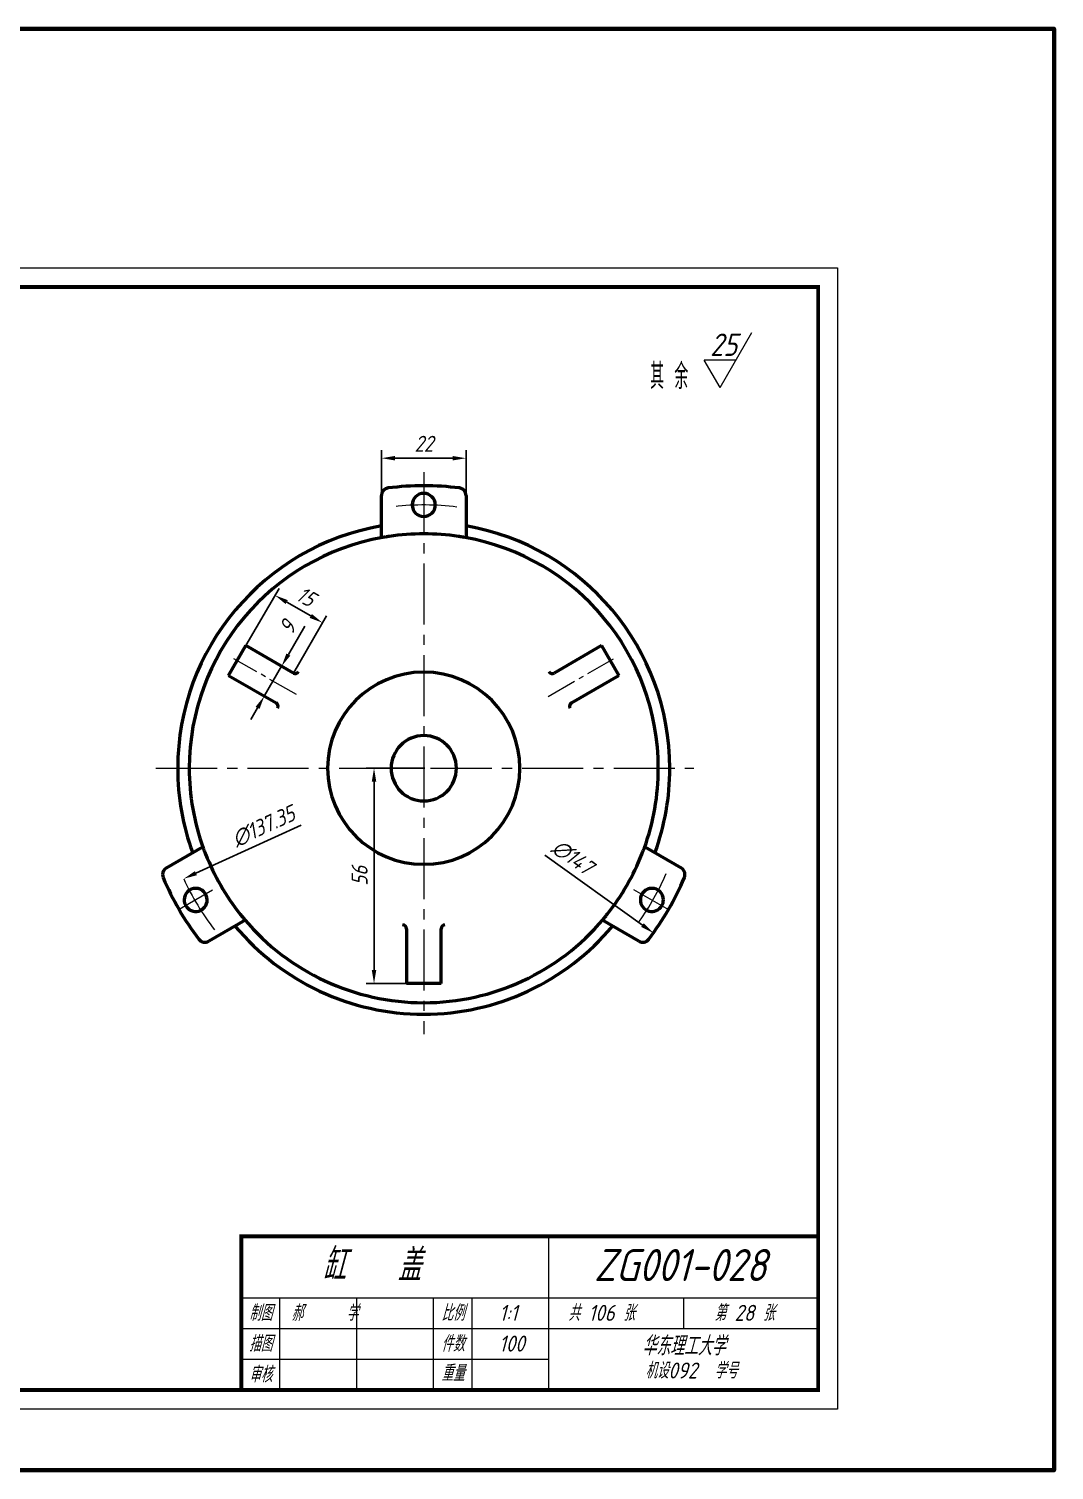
# Model space of a CAD drawing. Header units: millimetres. Extents: x 35 to 355, y 20 to 245.
# Drawn here: x 195 to 355, y 20 to 245 of the extents above; entities that cross this region are included whole.
import ezdxf

# ---------------------------------------------------------------- set-up
doc = ezdxf.new("R2010")
doc.units = ezdxf.units.MM
doc.header["$LTSCALE"] = 0.5
doc.linetypes.add('CENTER2', pattern=[28.575000000000003, 19.05, -3.175, 3.175, -3.175])
doc.layers.get('0').update_dxf_attribs({"lineweight": 50})
for name, color, linetype, lineweight in [('center', 5, 'CENTER2', 20), ('dim', 5, 'Continuous', 20), ('文字', 7, 'Continuous', 20), ('框', 7, 'Continuous', 70), ('细线', 5, 'Continuous', 20)]:
    doc.layers.add(name, color=color, linetype=linetype, lineweight=lineweight)
doc.styles.get("Standard").update_dxf_attribs({"font": 'gbeitc.shx', "bigfont": 'gbcbig.shx'})
doc.styles.add('上炼样式', font='gbenor.shx', dxfattribs={"width": 0.75, "bigfont": 'gbcbig.shx'})
doc.dimstyles.new('ISO-25', dxfattribs={"dimtxt": 2.5, "dimasz": 2.1, "dimexe": 1.25, "dimexo": 0, "dimgap": 1, "dimtad": 1, "dimlfac": 1.666666, "dimdsep": 46, "dimtxsty": 'Standard', "dimcen": 1, "dimadec": 0, "dimazin": 0, "dimtfac": 1, "dimtmove": 0, "dimatfit": 3, "dimfxl": 0, "dimarcsym": 0})

# ---------------------------------------------------------------- blocks, each defined once
blk = doc.blocks.new('*D1')
at = {"layer": 'Defpoints', "color": 0}
for p in [(256.8126906521203, 129.5740783161803), (248.8675527578411, 95.97407831618028), (253.9303321097484, 95.97407831618028)]:
    blk.add_point(p, dxfattribs=at)
at = {"layer": 'dim', "color": 0, "lineweight": -2}
for p, q in [((256.8126906521203, 129.5740783161803), (247.6175527578411, 129.5740783161803)), ((248.8675527578411, 127.4740783161803), (248.8675527578411, 98.07407831618028)), ((253.9303321097484, 95.97407831618028), (247.6175527578411, 95.97407831618028))]:
    blk.add_line(p, q, dxfattribs=at)
at = {"layer": 'dim', "color": 0}
for points in [[(248.5175527578411, 127.4740783161803), (249.217552757841, 127.4740783161803), (248.8675527578411, 129.5740783161803)], [(248.5175527578411, 98.07407831618028), (249.217552757841, 98.07407831618028), (248.8675527578411, 95.97407831618028)]]:
    blk.add_solid(points, dxfattribs=at)
at = {"layer": 'dim', "color": 0, "insert": (246.617552757841, 112.7740783161803), "char_height": 2.5, "attachment_point": 5, "rotation": 90}
blk.add_mtext('56', dxfattribs=at)
blk = doc.blocks.new('*D2')
at = {"layer": 'Defpoints', "color": 0}
for p in [(234.4454782858917, 145.5002010969401), (236.2851831748837, 144.4380469840511), (233.5851831748838, 139.7615098036151)]:
    blk.add_point(p, dxfattribs=at)
at = {"layer": 'dim', "color": 0, "lineweight": -2}
for p, q in [((235.4954782858917, 147.3188544448874), (238.066311619225, 151.7716683960124)), ((231.7454782858918, 140.8236639165041), (234.4454782858917, 145.5002010969401)), ((236.2851831748837, 144.4380469840511), (233.3629465311612, 146.1252010969401)), ((233.5851831748838, 139.7615098036151), (230.6629465311612, 141.4486639165041)), ((230.6954782858918, 139.0050105685568), (229.6454782858918, 137.1863572206095))]:
    blk.add_line(p, q, dxfattribs=at)
at = {"layer": 'dim', "color": 0}
for points in [[(235.1923693945671, 147.4938544448874), (235.7985871772162, 147.1438544448874), (234.4454782858917, 145.5002010969401)], [(230.3923693945673, 139.1800105685568), (230.9985871772163, 138.8300105685568), (231.7454782858918, 140.8236639165041)]]:
    blk.add_solid(points, dxfattribs=at)
at = {"layer": 'dim', "color": 0, "insert": (235.3573377940433, 151.5795880944236), "char_height": 2.5, "attachment_point": 5, "rotation": 60.00000000000072}
blk.add_mtext('9', dxfattribs=at)
blk = doc.blocks.new('*D22')
at = {"layer": 'Defpoints', "color": 0}
for p in [(294.0970858845342, 146.6179562641121), (219.1635783349628, 112.3206315144869)]:
    blk.add_point(p, dxfattribs=at)
at = {"layer": 'dim', "color": 0, "lineweight": -2}
blk.add_line((237.4797158534248, 120.7039908042401), (221.0730697695477, 113.1946123273464), dxfattribs=at)
at = {"layer": 'dim', "color": 0}
blk.add_solid([(220.9274063007378, 113.5128608997773), (221.2187332383577, 112.8763637549156), (219.1635783349628, 112.3206315144869)], dxfattribs=at)
at = {"layer": 'dim', "color": 0, "insert": (231.6166860502606, 120.494942705904), "char_height": 2.5, "attachment_point": 5, "rotation": 24.59373310938308}
blk.add_mtext('∅137.35', dxfattribs=at)
blk = doc.blocks.new('*D23')
at = {"layer": 'Defpoints', "color": 0}
for p in [(220.8000087771659, 155.283958321396), (292.4606554423308, 103.8641983109645)]:
    blk.add_point(p, dxfattribs=at)
at = {"layer": 'dim', "color": 0, "lineweight": -2}
blk.add_line((275.5070108712718, 116.0292062436905), (290.7544495693506, 105.0884783112128), dxfattribs=at)
at = {"layer": 'dim', "color": 0}
blk.add_solid([(290.9584962360587, 105.3728459567095), (290.5504029026426, 104.8041106657161), (292.4606554423308, 103.8641983109645)], dxfattribs=at)
at = {"layer": 'dim', "color": 0, "insert": (279.8316823535861, 115.695360948429), "char_height": 2.5, "attachment_point": 5, "rotation": 324.33884712636535}
blk.add_mtext('∅147', dxfattribs=at)
blk = doc.blocks.new('*D24')
at = {"layer": 'Defpoints', "color": 0}
for p in [(263.2303321097483, 177.9710928493524), (250.0303321097483, 172.1328611935136), (263.2303321097483, 172.1328611935136)]:
    blk.add_point(p, dxfattribs=at)
at = {"layer": 'dim', "color": 0, "lineweight": -2}
for p, q in [((250.0303321097483, 172.1328611935136), (250.0303321097483, 179.2210928493524)), ((252.1303321097483, 177.9710928493524), (261.1303321097483, 177.9710928493524)), ((263.2303321097483, 172.1328611935136), (263.2303321097483, 179.2210928493524))]:
    blk.add_line(p, q, dxfattribs=at)
at = {"layer": 'dim', "color": 0}
for points in [[(252.1303321097483, 178.3210928493524), (252.1303321097483, 177.6210928493524), (250.0303321097483, 177.9710928493524)], [(261.1303321097483, 178.3210928493524), (261.1303321097483, 177.6210928493524), (263.2303321097483, 177.9710928493524)]]:
    blk.add_solid(points, dxfattribs=at)
at = {"layer": 'dim', "color": 0, "insert": (256.6303321097483, 180.2210928493524), "char_height": 2.5, "attachment_point": 5}
blk.add_mtext('22', dxfattribs=at)
blk = doc.blocks.new('*D30')
at = {"layer": 'Defpoints', "color": 0}
for p in [(240.8187727780839, 152.2904545174601), (228.8818785425911, 148.712346906398), (236.285183174884, 144.4380469840513)]:
    blk.add_point(p, dxfattribs=at)
at = {"layer": 'dim', "color": 0, "lineweight": -2}
for p, q in [((228.8818785425911, 148.712346906398), (234.0404681457909, 157.6472861945375)), ((235.2341214937383, 155.514754439807), (239.0001194301365, 153.3404545174601)), ((236.285183174884, 144.4380469840513), (241.4437727780838, 153.3729862721907))]:
    blk.add_line(p, q, dxfattribs=at)
at = {"layer": 'dim', "color": 0}
for points in [[(235.4091214937383, 155.8178633311315), (235.0591214937383, 155.2116455484824), (233.415468145791, 156.5647544398069)], [(239.1751194301365, 153.6435634087846), (238.8251194301365, 153.0373456261355), (240.8187727780839, 152.2904545174601)]]:
    blk.add_solid(points, dxfattribs=at)
at = {"layer": 'dim', "color": 0, "insert": (238.2421204619373, 156.3761616371485), "char_height": 2.5, "attachment_point": 5, "rotation": 330.000000000002}
blk.add_mtext('15', dxfattribs=at)
blk = doc.blocks.new('_Dot')
at = {"color": 0, "linetype": 'ByBlock', "lineweight": -2}
blk.add_line((-0.5, 0), (-1, 0), dxfattribs=at)
at = {"color": 0, "linetype": 'ByBlock', "const_width": 0.5}
blk.add_lwpolyline([(-0.25, 0, 1), (0.25, 0, 1)], format="xyb", close=True, dxfattribs=at)

msp = doc.modelspace()

# ---------------------------------------------------------------- linework, layer by layer
for p, q in [((250.0303321097483, 165.5740783161803), (250.0303321097483, 172.1328611935136)), ((263.2303321097484, 172.1328611935136), (263.2303321097484, 165.5740783161803)), ((226.1818785425911, 144.035809725962), (228.881878542591, 148.712346906398)), ((236.2851831748838, 144.4380469840511), (228.881878542591, 148.712346906398)), ((284.3787856769054, 148.7123469063984), (276.9754810446127, 144.4380469840514)), ((284.3787856769054, 148.7123469063984), (287.0787856769054, 144.0358097259625)), ((226.1818785425911, 144.035809725962), (233.5851831748838, 139.7615098036151)), ((279.6754810446128, 139.7615098036154), (287.0787856769055, 144.0358097259625)), ((216.4733449838316, 114.0104545424907), (222.1534175735086, 117.2898459811574)), ((291.1072466459883, 117.2898459811579), (296.7873192356653, 114.0104545424913)), ((228.7534175735087, 105.8583106512029), (223.0733449838316, 102.5789192125362)), ((290.1873192356654, 102.5789192125366), (284.5072466459884, 105.8583106512033)), ((253.9303321097483, 104.5226781608743), (253.9303321097483, 95.97407831618028)), ((259.3303321097484, 95.97407831618028), (259.3303321097484, 104.5226781608743)), ((259.3303321097484, 95.97407831618028), (253.9303321097483, 95.97407831618028))]:
    msp.add_line(p, q)
at = {"const_width": 0.6}
msp.add_lwpolyline([(228.1696231956355, 32.50843022828968), (228.1696231956355, 56.50843022828968), (318.1696231956355, 56.50843022828968)], dxfattribs=at)
for centre, radius, start, end in [((251.2303321097484, 172.1328611935136), 1.2, 97.2312382381979, 180.0000000000004), ((256.6303321097483, 129.5740783161803), 44.1, 82.76876176180173, 97.23123823819826), ((262.0303321097483, 172.1328611935136), 1.2, 0, 82.7687617618021), ((256.6303321097483, 170.6740783161803), 1.8, 90, 180), ((256.6303321097483, 170.6740783161803), 1.8, 0, 90), ((256.6303321097483, 170.6740783161803), 1.8, 180, 0), ((256.6303321097483, 129.5740783161803), 38.4, 99.89685344281587, 180), ((256.6303321097483, 129.5740783161803), 38.4, 0, 80.10314655718412), ((256.6303321097483, 129.5740783161803), 36.6, 100.133088995782, 180), ((256.6303321097483, 129.5740783161803), 36.5849906132629, 81.512043737716, 98.48795626228399), ((256.6303321097483, 129.5740783161803), 36.6, 0, 79.86691100421804), ((236.5851831748839, 144.9576622263219), 0.6, 240, 329.9999999999999), ((256.6303321097483, 129.5740783161803), 15, 0, 180), ((276.6754810446128, 144.9576622263219), 0.6, 210, 299.9999999999999), ((233.285183174884, 139.2418945613447), 0.6, 329.9999999999999, 59.99999999999999), ((279.9754810446128, 139.2418945613446), 0.6, 120, 210), ((256.6303321097483, 129.5740783161803), 5.1, 0, 180), ((256.6303321097483, 129.5740783161803), 38.4, 180, 200.1031465571844), ((256.6303321097483, 129.5740783161803), 36.6, 180, 199.8669110042183), ((256.6303321097483, 129.5740783161803), 15, 180, 0), ((256.6303321097483, 129.5740783161803), 5.1, 180, 0), ((256.6303321097483, 129.5740783161803), 36.6, 340.1330889957825, 0), ((256.6303321097483, 129.5740783161803), 38.4, 339.8968534428164, 0), ((256.6303321097483, 129.5740783161803), 36.5849906132629, 201.5120437377163, 218.4879562622843), ((256.6303321097483, 129.5740783161803), 36.5849906132629, 321.5120437377165, 338.4879562622845), ((217.0733449838316, 112.9712240579494), 1.200000000000001, 120.0000000000004, 180), ((217.0733449838316, 112.9712240579494), 1.200000000000001, 180.0000000000011, 202.7687617618031), ((256.6303321097483, 129.5740783161803), 44.1, 202.768761761802, 217.2312382381985), ((256.6303321097483, 129.5740783161803), 44.1, 322.7687617618023, 337.2312382381988), ((296.1873192356654, 112.97122405795), 1.200000000000001, 4.993470849897717e-13, 60.00000000000137), ((296.1873192356654, 112.97122405795), 1.200000000000001, 337.2312382381991, 4.993470849897717e-13), ((221.036688014208, 109.0240783161801), 1.8, 0, 180), ((292.223976205289, 109.0240783161806), 1.799999999999999, 0, 180), ((221.036688014208, 109.0240783161801), 1.8, 180, 210.0000000000005), ((221.036688014208, 109.0240783161801), 1.8, 210.0000000000005, 0), ((292.223976205289, 109.0240783161806), 1.799999999999999, 180, 330.0000000000003), ((292.223976205289, 109.0240783161806), 1.799999999999999, 330.0000000000003, 0), ((256.6303321097483, 129.5740783161803), 36.6, 220.1330889957822, 319.8669110042186), ((256.6303321097483, 129.5740783161803), 38.4, 219.8968534428162, 320.1031465571846), ((253.3303321097484, 104.5226781608743), 0.6, 0, 90), ((259.9303321097483, 104.5226781608743), 0.6, 90, 180), ((222.4733449838317, 103.6181496970775), 1.200000000000001, 217.2312382381985, 300.0000000000005), ((290.7873192356654, 103.618149697078), 1.200000000000001, 240.0000000000001, 322.7687617618023)]:
    msp.add_arc(centre, radius, start, end)
for points, knots in [([(251.2303321097484, 165.7583502885792), (251.1249003875243, 165.7426160684616), (251.021728781277, 165.7274626857676), (250.8198119444269, 165.6981089117713), (250.7214849689042, 165.6839709355583), (250.5408007847624, 165.6578121548167), (250.4558678470958, 165.6454085512317), (250.307973677997, 165.6228916733045), (250.2441986170037, 165.6126716344126), (250.191101625207, 165.6031819792879)], [0, 0, 0, 0, 0.0005254664489340444, 0.0005254664489340444, 0.001050932897868089, 0.001050932897868089, 0.001576399346802133, 0.001576399346802133, 0.002101865795736178, 0.002101865795736178, 0.002101865795736178, 0.002101865795736178]), ([(263.0695625942897, 165.6031819792879), (263.0164650135063, 165.612671739678), (262.9525910835805, 165.6229087141716), (262.804085864779, 165.6455148171804), (262.7194085813238, 165.6578784097783), (262.5386104423956, 165.684052880207), (262.4398733512112, 165.6982506651684), (262.2387272654632, 165.7274935105128), (262.1357649291975, 165.742615904716), (262.0303321097484, 165.7583502885792)], [0, 0, 0, 0, 0.0005254911966117981, 0.0005254911966117981, 0.001050982393223596, 0.001050982393223596, 0.001576473589835394, 0.001576473589835394, 0.002101964786447193, 0.002101964786447193, 0.002101964786447193, 0.002101964786447193]), ([(222.2085978196436, 117.1360636650623), (222.2269282364616, 117.0853349310293), (222.2499997214551, 117.0248999978273), (222.3046748713697, 116.8849876542462), (222.3363063278256, 116.8054731793515), (222.4040376409678, 116.6358101628684), (222.441110544106, 116.5432024411263), (222.5163585400327, 116.3543833983245), (222.5547433306196, 116.2576542023838), (222.5938333642057, 116.1584795104166)], [0, 0, 0, 0, 0.0005254911966117986, 0.0005254911966117986, 0.001050982393223597, 0.001050982393223597, 0.001576473589835396, 0.001576473589835396, 0.002101964786447194, 0.002101964786447194, 0.002101964786447194, 0.002101964786447194]), ([(290.6668308552912, 116.1584795104171), (290.7059204820726, 116.2576531702866), (290.74438307083, 116.3545790935931), (290.8199203752773, 116.5441210907553), (290.8568400164801, 116.6363437375416), (290.9245279398968, 116.8059002214414), (290.956252572927, 116.8856561048711), (291.0106994691776, 117.0249946513459), (291.0337361863661, 117.08533549374), (291.0520663998533, 117.1360636650627)], [0, 0, 0, 0, 0.0005254664489340445, 0.0005254664489340445, 0.001050932897868089, 0.001050932897868089, 0.001576399346802133, 0.001576399346802133, 0.002101865795736178, 0.002101865795736178, 0.002101865795736178, 0.002101865795736178]), ([(227.9938333642057, 106.8054051495447), (228.0601754596483, 106.7219657097928), (228.1248844771383, 106.6401931691803), (228.2512640095411, 106.4800049460145), (228.312671343861, 106.4019202754411), (228.4256676045862, 106.2585225722829), (228.4788759092225, 106.1911702924382), (228.5723231820708, 106.0743486238905), (228.6130615258755, 106.0242278203885), (228.647828304185, 105.9829893041904)], [0, 0, 0, 0, 0.0005254664489340453, 0.0005254664489340453, 0.001050932897868091, 0.001050932897868091, 0.001576399346802136, 0.001576399346802136, 0.002101865795736181, 0.002101865795736181, 0.002101865795736181, 0.002101865795736181]), ([(284.6128359153121, 105.9829893041908), (284.6476030792775, 106.0242282778336), (284.6884055242097, 106.0744262365421), (284.7822355930966, 106.1917324771144), (284.8352814200961, 106.2588833594111), (284.948348245882, 106.4023719054655), (285.0100124339282, 106.4807818422463), (285.1359105237494, 106.6403580397036), (285.2004880694283, 106.7219648414412), (285.2668308552913, 106.8054051495451)], [0, 0, 0, 0, 0.0005254911966117988, 0.0005254911966117988, 0.001050982393223598, 0.001050982393223598, 0.001576473589835396, 0.001576473589835396, 0.002101964786447195, 0.002101964786447195, 0.002101964786447195, 0.002101964786447195])]:
    msp.add_open_spline(points, degree=3, knots=knots)
at = {"layer": 'center'}
for p, q in [((256.6303321097483, 175.818683465784), (256.6303321097483, 88.05506179188882)), ((214.8396603670107, 129.5740783161803), (298.7857209372299, 129.5740783161803)), ((223.6559241282273, 110.5219805518626), (218.4386118028547, 107.5240783161801)), ((289.3513148214157, 110.6676003912924), (294.8220524166424, 107.5240783161806))]:
    msp.add_line(p, q, dxfattribs=at)
at = {"layer": 'center', "ltscale": 0.5}
for p, q in [((236.7552837537738, 141.0821073500661), (227.0114530415335, 146.6726748300015)), ((276.0481969259906, 140.7849877949257), (286.248400919176, 146.6740783161804))]:
    msp.add_line(p, q, dxfattribs=at)
at = {"layer": 'center'}
for start, end in [(82.78633482498412, 96.4235771372081), (324.6470057104231, 336.6585104204402), (204.5937331093831, 217.60481607002)]:
    msp.add_arc((256.6303321097483, 129.4692938892995), 41.20478442688083, start, end, dxfattribs=at)
at = {"layer": 'dim'}
for p, q in [((302.8743298264296, 188.9931472434942), (307.8279951360765, 197.5731472434943)), ((305.3511624812531, 193.2831472434943), (300.3974971716062, 193.2831472434943)), ((302.8743298264296, 188.9931472434942), (300.3974971716061, 193.2831472434943))]:
    msp.add_line(p, q, dxfattribs=at)
at = {"layer": '框'}
msp.add_lwpolyline([(35, 20), (355, 20), (355, 245), (35, 245)], close=True, dxfattribs=at)
at = {"layer": '框', "const_width": 0.6}
msp.add_lwpolyline([(84.1696231956355, 32.50843022828968), (84.1696231956355, 204.7084302282897), (318.1696231956355, 204.7084302282897), (318.1696231956355, 32.50843022828968)], close=True, dxfattribs=at)
at = {"layer": '细线'}
for p, q in [((69.1696231956355, 207.7084302282897), (321.1696231956355, 207.7084302282897)), ((321.1696231956355, 207.7084302282897), (321.1696231956355, 29.50843022828968)), ((276.1696231956355, 32.50843022828968), (276.1696231956355, 56.50843022828968)), ((228.1696231956355, 46.90843022828969), (318.1696231956355, 46.90843022828969)), ((234.1696231956355, 32.50843022828968), (234.1696231956355, 46.90843022828969)), ((246.1696231956355, 32.50843022828968), (246.1696231956355, 46.90843022828969)), ((258.1696231956355, 32.50843022828968), (258.1696231956355, 46.90843022828969)), ((264.1696231956355, 32.50843022828968), (264.1696231956355, 46.90843022828969)), ((297.1696231956355, 46.90843022828969), (297.1696231956355, 42.10843022828968)), ((228.1696231956355, 42.10843022828968), (318.1696231956355, 42.10843022828968)), ((228.1696231956355, 37.30843022828969), (276.1696231956355, 37.30843022828969)), ((321.1696231956355, 29.50843022828968), (69.1696231956355, 29.50843022828968))]:
    msp.add_line(p, q, dxfattribs=at)

# ---------------------------------------------------------------- texts
at = {"layer": 'dim'}
msp.add_text('25', height=3.5, dxfattribs=at).set_placement((301.315520525756, 193.9387368670208))
at = {"layer": 'dim', "style": '上炼样式', "width": 0.75}
msp.add_text('其 余', height=4, dxfattribs=at).set_placement((291.9509532205025, 188.7683919796757))
at = {"layer": '文字'}
for s, height, p in [('缸   盖', 5, (240.7696231956355, 49.52165779229207)), ('ZG001-028', 5, (283.1997780062251, 49.52165779229207)), ('制图', 2.5, (229.3696231956355, 43.30843022828969)), ('郝     学', 2.5, (235.9696231956354, 43.30843022828969)), ('比例', 2.5, (259.3696231956355, 43.30843022828969)), ('1:1', 2.5, (268.4089146482, 43.30843022828969)), ('共 106 张', 2.5, (279.1696231956355, 43.30843022828969)), ('第 28 张', 2.5, (301.9696231956354, 43.30843022828969)), ('描图', 2.5, (229.3696231956355, 38.50843022828968)), ('件数', 2.5, (259.3696231956355, 38.50843022828968)), ('100', 2.5, (268.3696231956355, 38.50843022828968)), ('华东理工大学', 3, (290.7193236676945, 37.90843022828969)), ('审核', 2.5, (229.3696231956355, 33.70843022828967)), ('重量', 2.5, (259.3696231956355, 33.92165779229197)), ('机设092  学号', 2.5, (291.1898371916645, 34.30843022828969))]:
    msp.add_text(s, height=height, dxfattribs=at).set_placement(p)

# ---------------------------------------------------------------- dimensions: what is measured, and where the dimension line sits
at = {"layer": 'dim'}
dim = msp.add_linear_dim(base=(263.2303321097483, 177.9710928493524), p1=(250.0303321097483, 172.1328611935136), p2=(263.2303321097483, 172.1328611935136), dimstyle='ISO-25', dxfattribs=at)
dim.commit()
dim.dimension.update_dxf_attribs({"geometry": '*D24', "text_midpoint": (256.6303321097483, 180.2210928493524)})
dim = msp.add_aligned_dim(p1=(228.881878542591, 148.712346906398), p2=(236.2851831748839, 144.4380469840513), distance=9.067179206400306, text='15', dimstyle='ISO-25', override={"dimldrblk": 'Dot'}, dxfattribs=at)
dim.commit()
dim.dimension.update_dxf_attribs({"geometry": '*D30', "text_midpoint": (238.2421204619373, 156.3761616371485)})
for p1, p2, picture, middle in [((220.8000087771659, 155.283958321396), (292.4606554423308, 103.8641983109645), '*D23', (278.5199537818914, 113.8672832273789)), ((294.0970858845342, 146.6179562641121), (219.1635783349628, 112.3206315144869), '*D22', (232.5530940640386, 118.4490590259915))]:
    dim = msp.add_diameter_dim_2p(p1=p1, p2=p2, dimstyle='ISO-25', dxfattribs=at)
    dim.commit()
    dim.dimension.update_dxf_attribs({"geometry": picture, "text_midpoint": middle, "dimtype": 163})
dim = msp.add_linear_dim(base=(234.4454782858917, 145.5002010969401), p1=(233.5851831748838, 139.7615098036151), p2=(236.2851831748837, 144.4380469840511), angle=60.00000000000113, dimstyle='ISO-25', dxfattribs=at)
dim.commit()
dim.dimension.update_dxf_attribs({"geometry": '*D2', "text_midpoint": (237.3058949525583, 150.4545880944236), "dimtype": 161})
dim = msp.add_linear_dim(base=(248.8675527578411, 95.97407831618028), p1=(256.8126906521203, 129.5740783161803), p2=(253.9303321097484, 95.97407831618028), angle=90, dimstyle='ISO-25', dxfattribs=at)
dim.commit()
dim.dimension.update_dxf_attribs({"geometry": '*D1', "text_midpoint": (246.617552757841, 112.7740783161803)})

doc.saveas('drawing.dxf')
